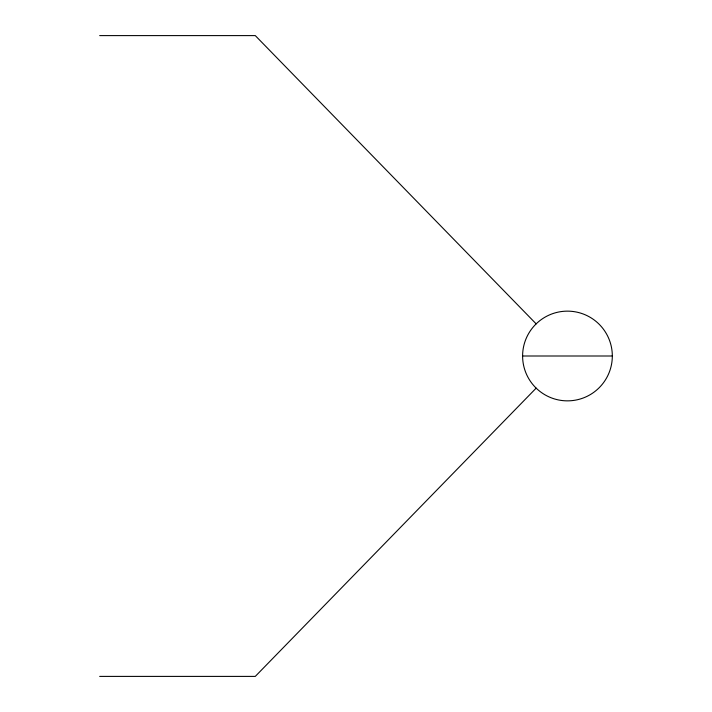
<?xml version="1.0" encoding="UTF-8"?>
<svg xmlns="http://www.w3.org/2000/svg" width="712" height="712" viewBox="0 0 712 712"><rect width="100%" height="100%" fill="white"/><g stroke="black" fill="none" stroke-linecap="round" stroke-linejoin="round"><path stroke-width="1.07" d="M536.163 388.129L255.279 676.4L99.68 676.4M99.68 35.6L255.279 35.6L536.163 323.871M522.608 356L612.32 356A44.856 44.856 0 0 1 545.036 394.849A44.856 44.856 0 0 1 545.036 317.151A44.856 44.856 0 0 1 612.32 356"/></g></svg>
